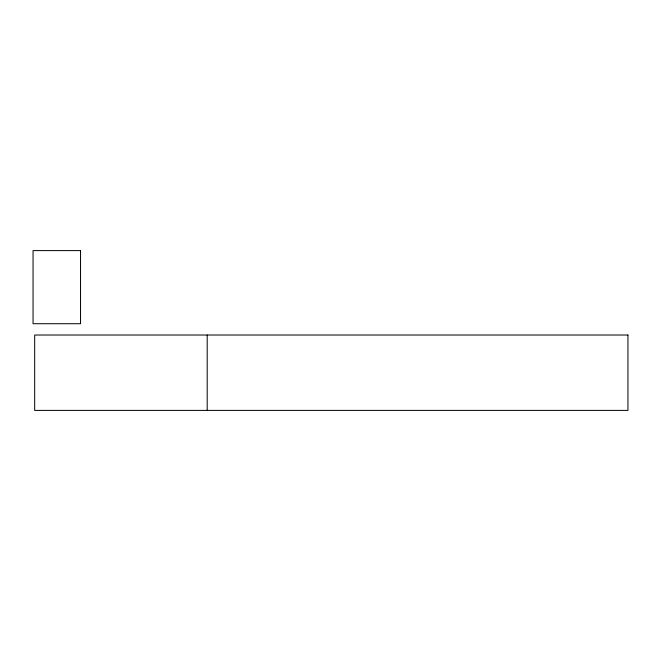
<?xml version="1.0" encoding="UTF-8"?>
<svg xmlns="http://www.w3.org/2000/svg" width="661" height="661" viewBox="0 0 661 661"><rect width="100%" height="100%" fill="white"/><g stroke="black" fill="none" stroke-linecap="round" stroke-linejoin="round"><path stroke-width="0.99" d="M207.199 335.02L207.199 410.398M80.535 250.602L33.05 250.602L33.05 323.716L80.535 323.716L80.535 250.602M627.95 335.02L34.678 335.02L34.678 410.398L627.95 410.398L627.95 335.02"/></g></svg>
